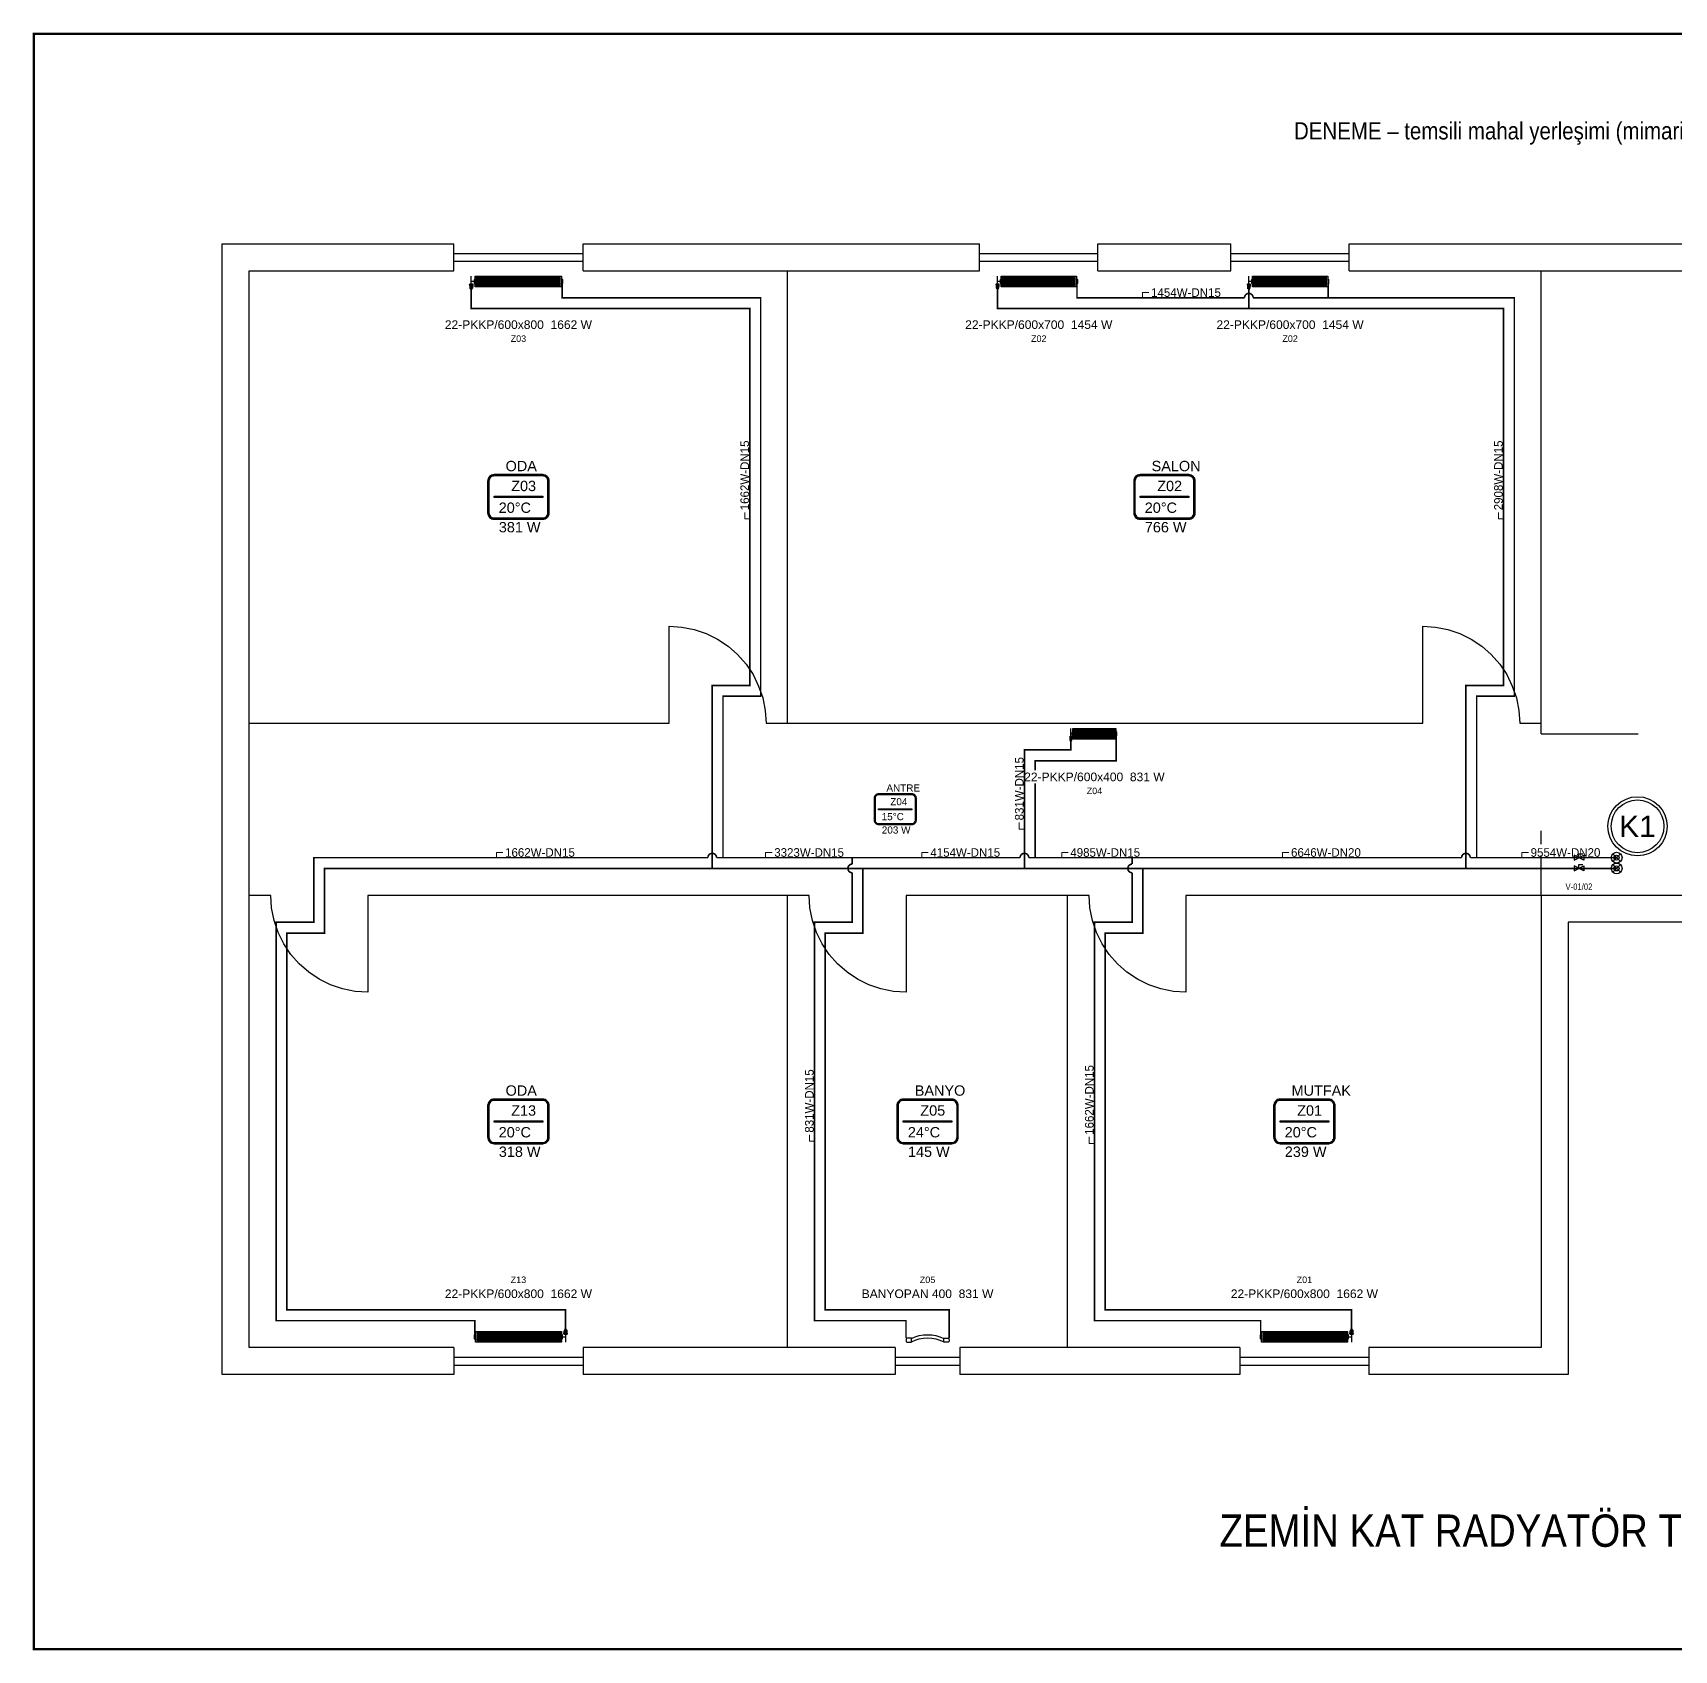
# Model space of a CAD drawing. Header units: centimetres. Extents: x -61 to 10101, y -10257 to 1521.
# Drawn here: x 99 to 1623, y 19 to 1521 of the extents above; entities that cross this region are included whole.
import ezdxf
from ezdxf.enums import TextEntityAlignment as Align

# ---------------------------------------------------------------- set-up
doc = ezdxf.new("R2010")
doc.units = ezdxf.units.CM
doc.linetypes.add('DASHED', pattern=[1.524, 1.27, -0.254])
for name, color, linetype in [('MTY-ISIKAYBIMAHAL', 2, 'Continuous'), ('MTY-KOLLETÖR', 7, 'Continuous'), ('MTY-RADYATÖR', 2, 'Continuous'), ('MTY-TEFRIS-CIKTI', 250, 'Continuous'), ('MTY-VANA', 1, 'Continuous'), ('ROTAS-BASLIK', 7, 'Continuous'), ('ROTAS-CIHAZ', 135, 'Continuous'), ('ROTAS-DENEME', 1, 'Continuous'), ('ROTAS-ISITMA-CAP', 41, 'Continuous'), ('ROTAS-ISITMA-DONUS', 30, 'DASHED'), ('ROTAS-ISITMA-GIDIS', 10, 'Continuous'), ('ROTAS-MAHAL', 2, 'Continuous'), ('ROTAS-MASKE', 7, 'Continuous'), ('ROTAS-MIMARI-PENCERE', 4, 'Continuous'), ('ROTAS-MIMARI-TEMSILI', 8, 'Continuous'), ('ROTAS-PAFTA', 7, 'Continuous'), ('ROTAS-RADYATOR', 2, 'Continuous'), ('ROTAS-VANA', 1, 'Continuous'), ('STM-ISITMA-CAP', 41, 'Continuous')]:
    doc.layers.add(name, color=color, linetype=linetype)
doc.layers.add('MTY-ISITMA-CAP', color=41, linetype='Continuous', lineweight=0)
doc.styles.add('MTYCAP', font='wturkce.SHX', dxfattribs={"width": 0.65, "height": 20})
doc.styles.add('MTYCAPLT', font='arial.ttf', dxfattribs={"width": 0.65, "height": 1})
doc.styles.add('ROTAS', font='arial.ttf')

# ---------------------------------------------------------------- blocks, each defined once
blk = doc.blocks.new('MTY-RADYATOR Panel')
at = {"layer": 'MTY-RADYATÖR', "color": 15}
for p, q in [((-1.9, 8.2), (-1.4, 11.2)), ((-1.9, 8.2), (1.9, 8.2)), ((1.9, 8), (-1.9, 8)), ((-1.4, 11.2), (1.4, 11.2)), ((-1.3, 11.2), (-1.3, 8.2)), ((-1.1, 11.7), (1.1, 11.7)), ((-1.1, 7.2), (1.1, 7.2)), ((-0.7, 11.2), (-0.7, 8.2)), ((-0.6, 11.9), (0.6, 11.9)), ((0, 11.2), (0, 8.2)), ((0.6, 11.2), (0.6, 8.2)), ((1.3, 11.2), (1.3, 8.2)), ((1.9, 8.2), (1.4, 11.2)), ((3.4, 6.9), (3.8, 6.9)), ((3.4, 3.1), (3.4, 6.9)), ((3.4, 6.3), (3.8, 6.3)), ((3.4, 3.7), (3.8, 3.7)), ((3.4, 3.1), (3.8, 3.1)), ((3.8, 2.8), (3.8, 7.2)), ((3.8, 7.2), (4, 7.2)), ((3.8, 2.8), (4, 2.8)), ((4, 7.2), (4.4, 7.3)), ((4, 2.8), (4, 7.2)), ((4, 2.8), (4.4, 2.7)), ((105.3, 7.2), (104.9, 7.3)), ((105.3, 2.8), (104.9, 2.7)), ((105.3, 2.8), (105.3, 7.2)), ((105.5, 7.2), (105.3, 7.2)), ((105.5, 2.8), (105.3, 2.8)), ((105.5, 2.8), (105.5, 7.2)), ((105.9, 6.9), (105.5, 6.9)), ((105.9, 6.3), (105.5, 6.3)), ((105.9, 3.7), (105.5, 3.7)), ((105.9, 3.1), (105.5, 3.1)), ((105.9, 3.1), (105.9, 6.9))]:
    blk.add_line(p, q, dxfattribs=at)
at = {"layer": 'MTY-RADYATÖR', "color": 15, "ltscale": 0.3}
for p, q in [((0, 7.2), (0, 0)), ((3.8, 5), (0, 5))]:
    blk.add_line(p, q, dxfattribs=at)
at = {"layer": 'MTY-RADYATÖR'}
for p, q in [((5.7, 9), (5.7, 1)), ((6.7, 1), (6.7, 9)), ((7.2, 9), (7.2, 1)), ((8.2, 1), (8.2, 9)), ((8.7, 9), (8.7, 1)), ((9.7, 1), (9.7, 9)), ((10.2, 9), (10.2, 1)), ((11.2, 1), (11.2, 9)), ((11.7, 9), (11.7, 1)), ((12.7, 1), (12.7, 9)), ((13.2, 9), (13.2, 1)), ((14.2, 1), (14.2, 9)), ((14.7, 9), (14.7, 1)), ((15.7, 1), (15.7, 9)), ((16.2, 9), (16.2, 1)), ((17.2, 1), (17.2, 9)), ((17.7, 9), (17.7, 1)), ((18.7, 1), (18.7, 9)), ((19.2, 9), (19.2, 1)), ((20.2, 1), (20.2, 9)), ((20.7, 9), (20.7, 1)), ((21.7, 1), (21.7, 9)), ((22.2, 9), (22.2, 1)), ((23.2, 1), (23.2, 9)), ((23.7, 9), (23.7, 1)), ((24.7, 1), (24.7, 9)), ((25.2, 9), (25.2, 1)), ((26.2, 1), (26.2, 9)), ((26.7, 9), (26.7, 1)), ((27.7, 1), (27.7, 9)), ((28.2, 9), (28.2, 1)), ((29.2, 1), (29.2, 9)), ((29.7, 9), (29.7, 1)), ((30.7, 1), (30.7, 9)), ((31.2, 9), (31.2, 1)), ((32.2, 1), (32.2, 9)), ((32.7, 9), (32.7, 1)), ((33.7, 1), (33.7, 9)), ((34.2, 9), (34.2, 1)), ((35.2, 1), (35.2, 9)), ((35.7, 9), (35.7, 1)), ((36.7, 1), (36.7, 9)), ((37.2, 9), (37.2, 1)), ((38.2, 1), (38.2, 9)), ((38.7, 9), (38.7, 1)), ((39.7, 1), (39.7, 9)), ((40.2, 9), (40.2, 1)), ((41.2, 1), (41.2, 9)), ((41.7, 9), (41.7, 1)), ((42.7, 1), (42.7, 9)), ((43.2, 9), (43.2, 1)), ((44.2, 1), (44.2, 9)), ((44.7, 9), (44.7, 1)), ((45.7, 1), (45.7, 9)), ((46.2, 9), (46.2, 1)), ((47.2, 1), (47.2, 9)), ((47.7, 9), (47.7, 1)), ((48.7, 1), (48.7, 9)), ((49.2, 9), (49.2, 1)), ((50.2, 1), (50.2, 9)), ((50.7, 9), (50.7, 1)), ((51.7, 1), (51.7, 9)), ((52.2, 9), (52.2, 1)), ((53.2, 1), (53.2, 9)), ((53.7, 9), (53.7, 1)), ((54.7, 1), (54.7, 9)), ((55.2, 9), (55.2, 1)), ((56.2, 1), (56.2, 9)), ((56.7, 9), (56.7, 1)), ((57.7, 1), (57.7, 9)), ((58.2, 9), (58.2, 1)), ((59.2, 1), (59.2, 9)), ((59.7, 9), (59.7, 1)), ((60.7, 1), (60.7, 9)), ((61.2, 9), (61.2, 1)), ((62.2, 1), (62.2, 9)), ((62.7, 9), (62.7, 1)), ((63.7, 1), (63.7, 9)), ((64.2, 9), (64.2, 1)), ((65.2, 1), (65.2, 9)), ((65.7, 9), (65.7, 1)), ((66.7, 1), (66.7, 9)), ((67.2, 9), (67.2, 1)), ((68.2, 1), (68.2, 9)), ((68.7, 9), (68.7, 1)), ((69.7, 1), (69.7, 9)), ((70.2, 9), (70.2, 1)), ((71.2, 1), (71.2, 9)), ((71.7, 9), (71.7, 1)), ((72.7, 1), (72.7, 9)), ((73.2, 9), (73.2, 1)), ((74.2, 1), (74.2, 9)), ((74.7, 9), (74.7, 1)), ((75.7, 1), (75.7, 9)), ((76.2, 9), (76.2, 1)), ((77.2, 1), (77.2, 9)), ((77.7, 9), (77.7, 1)), ((78.7, 1), (78.7, 9)), ((79.2, 9), (79.2, 1)), ((80.2, 1), (80.2, 9)), ((80.7, 9), (80.7, 1)), ((81.7, 1), (81.7, 9)), ((82.2, 9), (82.2, 1)), ((83.2, 1), (83.2, 9)), ((83.7, 9), (83.7, 1)), ((84.7, 1), (84.7, 9)), ((85.2, 9), (85.2, 1)), ((86.2, 1), (86.2, 9)), ((86.7, 9), (86.7, 1)), ((87.7, 1), (87.7, 9)), ((88.2, 9), (88.2, 1)), ((89.2, 1), (89.2, 9)), ((89.7, 9), (89.7, 1)), ((90.7, 1), (90.7, 9)), ((91.2, 9), (91.2, 1)), ((92.2, 1), (92.2, 9)), ((92.7, 9), (92.7, 1)), ((93.7, 1), (93.7, 9)), ((94.2, 9), (94.2, 1)), ((95.2, 1), (95.2, 9)), ((95.7, 9), (95.7, 1)), ((96.7, 1), (96.7, 9)), ((97.2, 9), (97.2, 1)), ((98.2, 1), (98.2, 9)), ((98.7, 9), (98.7, 1)), ((99.7, 1), (99.7, 9)), ((100.2, 9), (100.2, 1)), ((101.2, 1), (101.2, 9)), ((101.7, 9), (101.7, 1)), ((102.7, 1), (102.7, 9))]:
    blk.add_line(p, q, dxfattribs=at)
at = {"layer": 'MTY-RADYATÖR', "color": 15}
blk.add_lwpolyline([(4.7, 0), (104.7, 0), (104.7, 10), (4.7, 10)], close=True, dxfattribs=at)
for centre, start, end in [((4.4, 7.5), 274, 350), ((4.4, 2.5), 10, 86), ((104.9, 7.5), 190, 266), ((104.9, 2.5), 94, 170)]:
    blk.add_arc(centre, 0.245, start, end, dxfattribs=at)
at = {"layer": 'MTY-RADYATÖR'}
for centre, start, end in [((6.2, 9), 0, 180), ((6.2, 1), 180, 0), ((7.7, 9), 0, 180), ((7.7, 1), 180, 0), ((9.2, 9), 0, 180), ((9.2, 1), 180, 0), ((10.7, 9), 0, 180), ((10.7, 1), 180, 0), ((12.2, 9), 0, 180), ((12.2, 1), 180, 0), ((13.7, 9), 0, 180), ((13.7, 1), 180, 0), ((15.2, 9), 0, 180), ((15.2, 1), 180, 0), ((16.7, 9), 0, 180), ((16.7, 1), 180, 0), ((18.2, 9), 0, 180), ((18.2, 1), 180, 0), ((19.7, 9), 0, 180), ((19.7, 1), 180, 0), ((21.2, 9), 0, 180), ((21.2, 1), 180, 0), ((22.7, 9), 0, 180), ((22.7, 1), 180, 0), ((24.2, 9), 0, 180), ((24.2, 1), 180, 0), ((25.7, 9), 0, 180), ((25.7, 1), 180, 0), ((27.2, 9), 0, 180), ((27.2, 1), 180, 0), ((28.7, 9), 0, 180), ((28.7, 1), 180, 0), ((30.2, 9), 0, 180), ((30.2, 1), 180, 0), ((31.7, 9), 0, 180), ((31.7, 1), 180, 0), ((33.2, 9), 0, 180), ((33.2, 1), 180, 0), ((34.7, 9), 0, 180), ((34.7, 1), 180, 0), ((36.2, 9), 0, 180), ((36.2, 1), 180, 0), ((37.7, 9), 0, 180), ((37.7, 1), 180, 0), ((39.2, 9), 0, 180), ((39.2, 1), 180, 0), ((40.7, 9), 0, 180), ((40.7, 1), 180, 0), ((42.2, 9), 0, 180), ((42.2, 1), 180, 0), ((43.7, 9), 0, 180), ((43.7, 1), 180, 0), ((45.2, 9), 0, 180), ((45.2, 1), 180, 0), ((46.7, 9), 0, 180), ((46.7, 1), 180, 0), ((48.2, 9), 0, 180), ((48.2, 1), 180, 0), ((49.7, 9), 0, 180), ((49.7, 1), 180, 0), ((51.2, 9), 0, 180), ((51.2, 1), 180, 0), ((52.7, 9), 0, 180), ((52.7, 1), 180, 0), ((54.2, 9), 0, 180), ((54.2, 1), 180, 0), ((55.7, 9), 0, 180), ((55.7, 1), 180, 0), ((57.2, 9), 0, 180), ((57.2, 1), 180, 0), ((58.7, 9), 0, 180), ((58.7, 1), 180, 0), ((60.2, 9), 0, 180), ((60.2, 1), 180, 0), ((61.7, 9), 0, 180), ((61.7, 1), 180, 0), ((63.2, 9), 0, 180), ((63.2, 1), 180, 0), ((64.7, 9), 0, 180), ((64.7, 1), 180, 0), ((66.2, 9), 0, 180), ((66.2, 1), 180, 0), ((67.7, 9), 0, 180), ((67.7, 1), 180, 0), ((69.2, 9), 0, 180), ((69.2, 1), 180, 0), ((70.7, 9), 0, 180), ((70.7, 1), 180, 0), ((72.2, 9), 0, 180), ((72.2, 1), 180, 0), ((73.7, 9), 0, 180), ((73.7, 1), 180, 0), ((75.2, 9), 0, 180), ((75.2, 1), 180, 0), ((76.7, 9), 0, 180), ((76.7, 1), 180, 0), ((78.2, 9), 0, 180), ((78.2, 1), 180, 0), ((79.7, 9), 0, 180), ((79.7, 1), 180, 0), ((81.2, 9), 0, 180), ((81.2, 1), 180, 0), ((82.7, 9), 0, 180), ((82.7, 1), 180, 0), ((84.2, 9), 0, 180), ((84.2, 1), 180, 0), ((85.7, 9), 0, 180), ((85.7, 1), 180, 0), ((87.2, 9), 0, 180), ((87.2, 1), 180, 0), ((88.7, 9), 0, 180), ((88.7, 1), 180, 0), ((90.2, 9), 0, 180), ((90.2, 1), 180, 0), ((91.7, 9), 0, 180), ((91.7, 1), 180, 0), ((93.2, 9), 0, 180), ((93.2, 1), 180, 0), ((94.7, 9), 0, 180), ((94.7, 1), 180, 0), ((96.2, 9), 0, 180), ((96.2, 1), 180, 0), ((97.7, 9), 0, 180), ((97.7, 1), 180, 0), ((99.2, 9), 0, 180), ((99.2, 1), 180, 0), ((100.7, 9), 0, 180), ((100.7, 1), 180, 0), ((102.2, 9), 0, 180), ((102.2, 1), 180, 0)]:
    blk.add_arc(centre, 0.5, start, end, dxfattribs=at)
at = {"layer": 'MTY-RADYATÖR', "color": 15}
for centre, major_axis, start_param, end_param in [((-1.1, 8), (0.584, 0.584), 2.161559, 3.926991), ((-0.6, 11), (0.584, 0.584), 0.785398, 2.161559), ((0.6, 11), (-0.584, 0.584), 4.121626, 5.497787), ((1.1, 8), (0.584, 0.584), 3.926991, 5.692422)]:
    blk.add_ellipse(centre, major_axis=major_axis, ratio=1, start_param=start_param, end_param=end_param, dxfattribs=at)
at = {"layer": 'MTY-RADYATÖR', "style": 'MTYCAPLT', "width": 0.65}
blk.add_attdef('RAD', text='', height=10, dxfattribs=at).set_placement((54.7, 22.5), align=Align.MIDDLE_CENTER)
at = {"layer": 'MTY-TEFRIS-CIKTI', "style": 'MTYCAPLT', "width": 0.65}
blk.add_attdef('NO', text='', height=6, dxfattribs=at).set_placement((54.7, 35), align=Align.MIDDLE_CENTER)
blk = doc.blocks.new('MTY-RADYATOR Banyopan')
at = {"layer": 'MTY-RADYATÖR', "color": 15}
for points in [[(-3, 0), (0, 0), (0, 3), (-3, 3, 0.414214), (-4, 2), (-4, 1, 0.414214)], [(27, 0), (24, 0), (24, 3), (27, 3, -0.414214), (28, 2), (28, 1, -0.414214)]]:
    blk.add_lwpolyline(points, format="xyb", close=True, dxfattribs=at)
at = {"layer": 'MTY-RADYATÖR'}
for centre, radius, start, end in [((12, -20.6), 26.2, 62.7637, 117.2363), ((12, -22.1), 25.4, 61.8807, 118.1193)]:
    blk.add_arc(centre, radius, start, end, dxfattribs=at)
at = {"layer": 'MTY-RADYATÖR', "style": 'MTYCAPLT', "width": 0.65}
blk.add_attdef('RAD', text='', height=10, dxfattribs=at).set_placement((12, 18), align=Align.MIDDLE_CENTER)
at = {"layer": 'MTY-TEFRIS-CIKTI', "style": 'MTYCAPLT', "width": 0.65}
blk.add_attdef('NO', text='', height=6, dxfattribs=at).set_placement((12, 30), align=Align.MIDDLE_CENTER)
blk = doc.blocks.new('MTY-BORU KOLON')
for p, q in [((-3.5, 1.5), (3.5, 8.5)), ((3.5, 1.5), (-3.5, 8.5)), ((6.5, 1.5), (13.5, 8.5)), ((13.5, 1.5), (6.5, 8.5))]:
    blk.add_line(p, q)
at = {"layer": 'MTY-ISITMA-CAP'}
blk.add_line((0, -10), (0, 5), dxfattribs=at)
at = {"layer": 'MTY-KOLLETÖR', "color": 1}
for centre, radius in [((-29.1, 24.4), 27.5), ((0, 5), 5), ((10, 5), 5)]:
    blk.add_circle(centre, radius, dxfattribs=at)
at = {"layer": 'MTY-KOLLETÖR', "color": 7}
blk.add_circle((-29.1, 24.4), 24.5, dxfattribs=at)
at = {"layer": 'MTY-KOLLETÖR', "color": 2}
for centre in [(0, 5), (10, 5)]:
    blk.add_circle(centre, 2.33, dxfattribs=at)
at = {"layer": 'MTY-KOLLETÖR', "color": 7, "style": 'MTYCAPLT'}
blk.add_attdef('K', text='', height=25, dxfattribs=at).set_placement((-29.1, 24.4, 0), align=Align.MIDDLE_CENTER)
at = {"layer": 'STM-ISITMA-CAP', "lineweight": -3, "style": 'MTYCAP', "width": 0.65}
blk.add_attdef('SCCP_001', (10, -21.1), '', height=20, rotation=90, dxfattribs=at)
blk = doc.blocks.new('MTY-KURESEL VANA')
at = {"layer": 'MTY-VANA'}
for p, q in [((0, 0), (0, 8)), ((0, 8), (8, 8))]:
    blk.add_line(p, q, dxfattribs=at)
blk.add_lwpolyline([(-10, 5), (-10, -5), (10, 5), (10, -5), (-10, 5)], dxfattribs=at)
at = {"layer": 'MTY-VANA', "style": 'MTYCAPLT', "width": 0.65}
blk.add_attdef('CAP', text='', height=10, dxfattribs=at).set_placement((-1.1, 0), align=Align.CENTER)
blk = doc.blocks.new('MTY-RADYATOR CAP')
at = {"layer": 'MTY-ISITMA-CAP'}
for q in [(0.75, 0.6), (0, 0)]:
    blk.add_line((0, 0.6), q, dxfattribs=at)
at = {"layer": 'STM-ISITMA-CAP', "lineweight": -3, "style": 'MTYCAP', "width": 0.65}
blk.add_attdef('SCCP_001', (1, 0.1), '', height=1, dxfattribs=at)
blk = doc.blocks.new('MTY-RADYATOR MAHAL')
at = {"layer": 'MTY-ISIKAYBIMAHAL', "color": 2}
for points in [[(-35.7, 18.4), (-35.7, -18.4, 0.414214), (-28.2, -25.9), (28.2, -25.9, 0.414214), (35.7, -18.4), (35.7, 18.4, 0.414214), (28.2, 25.9), (-28.2, 25.9, 0.414214)], [(-34.2, 18.4), (-34.2, -18.4, 0.414214), (-28.2, -24.4), (28.2, -24.4, 0.414214), (34.2, -18.4), (34.2, 18.4, 0.414214), (28.2, 24.4), (-28.2, 24.4, 0.414214)]]:
    blk.add_lwpolyline(points, format="xyb", close=True, dxfattribs=at)
at = {"layer": 'MTY-ISIKAYBIMAHAL', "color": 4}
for points in [[(-35.2, 18.4), (-35.2, -18.4, 0.414214), (-28.2, -25.4), (28.2, -25.4, 0.414214), (35.2, -18.4), (35.2, 18.4, 0.414214), (28.2, 25.4), (-28.2, 25.4, 0.414214)], [(-34.7, 18.4), (-34.7, -18.4, 0.414214), (-28.2, -24.9), (28.2, -24.9, 0.414214), (34.7, -18.4), (34.7, 18.4, 0.414214), (28.2, 24.9), (-28.2, 24.9, 0.414214)]]:
    blk.add_lwpolyline(points, format="xyb", close=True, dxfattribs=at)
at = {"layer": 'MTY-ISIKAYBIMAHAL', "color": 2}
blk.add_lwpolyline([(-28.2, 0.8), (28.2, 0.8), (28.2, -0.8), (-28.2, -0.8)], close=True, dxfattribs=at)
at = {"layer": 'MTY-ISIKAYBIMAHAL', "color": 1, "style": 'MTYCAPLT', "width": 0.65}
for tag, p in [('MAHAL_001', (-14.9, 29.8)), ('NO_001', (-8.3, 6.7))]:
    blk.add_attdef(tag, p, '', height=12, rotation=360, dxfattribs=at)
at = {"layer": 'MTY-ISIKAYBIMAHAL', "color": 4, "style": 'MTYCAPLT', "width": 0.65}
for tag, p in [('DERECE_001', (-22.8, -18.5)), ('ISIKAYBI_001', (-22.7, -41.1))]:
    blk.add_attdef(tag, p, '', height=12, rotation=360, dxfattribs=at)
blk.add_attdef('ALAN', text='', height=12, rotation=360, dxfattribs=at).set_placement((0, -50), align=Align.MIDDLE_CENTER)

msp = doc.modelspace()

# ---------------------------------------------------------------- linework, layer by layer
at = {"layer": 'ROTAS-ISITMA-DONUS', "ltscale": 0.4, "const_width": 1.5}
for points in [[(740, 755), (740, 905), (775, 905), (775, 1275), (590.6, 1275), (590.6, 1287.7)], [(1302.2, 1275), (1302.2, 1287.7)], [(1030, 755), (1030, 845), (1105.3, 845), (1105.3, 867.7)]]:
    msp.add_lwpolyline(points, dxfattribs=at)
for points in [[(1440, 755), (1440, 905), (1475, 905), (1475, 1275), (1232.4, 1275, 1), (1224.4, 1275), (1068.8, 1275), (1068.8, 1287.7)], [(1570, 755), (1434, 755, 1), (1426, 755), (1024, 755, 1), (1016, 755), (734, 755, 1), (726, 755), (360, 755), (360, 695), (325, 695), (325, 325), (509.4, 325), (509.4, 312.3)], [(860, 755), (860, 750), (860, 749, 1), (860, 741), (860, 695), (825, 695), (825, 325), (910, 325), (910, 308.8)], [(1120, 755), (1120, 750), (1120, 749, 1), (1120, 741), (1120, 695), (1085, 695), (1085, 325), (1239.4, 325), (1239.4, 312.3)]]:
    msp.add_lwpolyline(points, format="xyb", dxfattribs=at)
at = {"layer": 'ROTAS-ISITMA-GIDIS', "const_width": 1.5}
for points in [[(730, 745), (730, 750), (730, 915), (765, 915), (765, 1265), (506.2, 1265), (506.2, 1283)], [(1430, 745), (1430, 750), (1430, 915), (1465, 915), (1465, 1265), (995, 1265), (995, 1283)], [(1228.4, 1265), (1228.4, 1283)], [(1020, 745), (1020, 750), (1020, 855), (1063.1, 855), (1063.1, 863)], [(1570, 745), (370, 745), (370, 685), (335, 685), (335, 335), (593.8, 335), (593.8, 317)], [(870, 745), (870, 685), (835, 685), (835, 335), (950, 335), (950, 308.8)], [(1130, 745), (1130, 685), (1095, 685), (1095, 335), (1323.8, 335), (1323.8, 317)]]:
    msp.add_lwpolyline(points, dxfattribs=at)
at = {"layer": 'ROTAS-MIMARI-PENCERE'}
for points in [[(490, 1300), (490, 1325)], [(490, 1316.2), (610, 1316.2)], [(610, 1300), (610, 1325)], [(978.3, 1300), (978.3, 1325)], [(978.3, 1316.2), (1088.3, 1316.2)], [(1088.3, 1300), (1088.3, 1325)], [(1211.7, 1300), (1211.7, 1325)], [(1211.7, 1316.2), (1321.7, 1316.2)], [(1321.7, 1300), (1321.7, 1325)], [(490, 1308.8), (610, 1308.8)], [(978.3, 1308.8), (1088.3, 1308.8)], [(1211.7, 1308.8), (1321.7, 1308.8)], [(490, 300), (490, 275)], [(490, 291.2), (610, 291.2)], [(610, 300), (610, 275)], [(900, 300), (900, 275)], [(900, 291.2), (960, 291.2)], [(960, 300), (960, 275)], [(1220, 300), (1220, 275)], [(1220, 291.2), (1340, 291.2)], [(1340, 300), (1340, 275)], [(490, 283.8), (610, 283.8)], [(900, 283.8), (960, 283.8)], [(1220, 283.8), (1340, 283.8)]]:
    msp.add_lwpolyline(points, dxfattribs=at)
at = {"layer": 'ROTAS-MIMARI-TEMSILI'}
for points in [[(490, 275), (275, 275), (275, 1325), (490, 1325)], [(610, 1325), (978.3, 1325)], [(1088.3, 1325), (1211.7, 1325)], [(1321.7, 1325), (2078.3, 1325)], [(300, 880), (300, 1300)], [(300, 1300), (490, 1300)], [(610, 1300), (800, 1300)], [(800, 1300), (978.3, 1300)], [(800, 880), (800, 1300)], [(1088.3, 1300), (1211.7, 1300)], [(1321.7, 1300), (1500, 1300)], [(1500, 1300), (1900, 1300)], [(1500, 880), (1500, 1300)], [(690, 880), (690, 970)], [(690, 970), (701.7, 969.2), (713.3, 966.9), (724.4, 963.1), (735, 957.9), (744.8, 951.4), (753.6, 943.6), (761.4, 934.8), (767.9, 925), (773.1, 914.4), (776.9, 903.3), (779.2, 891.7), (780, 880)], [(1390, 880), (1390, 970)], [(1390, 970), (1401.7, 969.2), (1413.3, 966.9), (1424.4, 963.1), (1435, 957.9), (1444.8, 951.4), (1453.6, 943.6), (1461.4, 934.8), (1467.9, 925), (1473.1, 914.4), (1476.9, 903.3), (1479.2, 891.7), (1480, 880)], [(300, 720), (300, 880)], [(300, 880), (690, 880)], [(780, 880), (800, 880)], [(800, 880), (1390, 880)], [(1480, 880), (1500, 880)], [(1500, 870), (1500, 880)], [(1500, 870), (1590, 870)], [(1500, 720), (1500, 780)], [(300, 300), (300, 720)], [(320, 720), (300, 720)], [(410, 630), (398.3, 630.8), (386.7, 633.1), (375.6, 636.9), (365, 642.1), (355.2, 648.6), (346.4, 656.4), (338.6, 665.2), (332.1, 675), (326.9, 685.6), (323.1, 696.7), (320.8, 708.3), (320, 720)], [(800, 720), (410, 720)], [(410, 720), (410, 630)], [(800, 300), (800, 720)], [(820, 720), (800, 720)], [(910, 630), (898.3, 630.8), (886.7, 633.1), (875.6, 636.9), (865, 642.1), (855.2, 648.6), (846.4, 656.4), (838.6, 665.2), (832.1, 675), (826.9, 685.6), (823.1, 696.7), (820.8, 708.3), (820, 720)], [(1060, 720), (910, 720)], [(910, 720), (910, 630)], [(1060, 300), (1060, 720)], [(1080, 720), (1060, 720)], [(1170, 630), (1158.3, 630.8), (1146.7, 633.1), (1135.6, 636.9), (1125, 642.1), (1115.2, 648.6), (1106.4, 656.4), (1098.6, 665.2), (1092.1, 675), (1086.9, 685.6), (1083.1, 696.7), (1080.8, 708.3), (1080, 720)], [(1500, 720), (1170, 720)], [(1170, 720), (1170, 630)], [(1640, 720), (1500, 720)], [(1500, 720), (1500, 300)], [(2060, 275), (1875, 275), (1875, 695), (1525, 695), (1525, 275)], [(490, 300), (300, 300)], [(800, 300), (610, 300)], [(900, 300), (800, 300)], [(1060, 300), (960, 300)], [(1220, 300), (1060, 300)], [(1500, 300), (1340, 300)], [(900, 275), (610, 275)], [(1220, 275), (960, 275)], [(1525, 275), (1340, 275)]]:
    msp.add_lwpolyline(points, dxfattribs=at)

# ---------------------------------------------------------------- block references
at = {"layer": 'ROTAS-CIHAZ'}
ref = msp.add_blockref('MTY-BORU KOLON', (1565, 755), dxfattribs=dict(at, rotation=-90))
ref.add_attrib('K', 'K1', dxfattribs={"layer": 'MTY-KOLLETÖR', "color": 7, "height": 20, "style": 'MTYCAPLT'}).set_placement((1589.4, 784.1, 0), align=Align.MIDDLE_CENTER)
at = {"layer": 'ROTAS-VANA', "xscale": 0.45, "yscale": 0.45}
for p in [(1535, 755), (1535, 745)]:
    msp.add_blockref('MTY-KURESEL VANA', p, dxfattribs=at)

# ---------------------------------------------------------------- wipeouts: each hides what was drawn before it
for points in [[(1267.7, 1418), (2124.3, 1418), (2124.3, 1442), (1267.7, 1442)], [(1264.2, 107.5), (2120.8, 107.5), (2120.8, 152.5), (1264.2, 152.5)]]:
    msp.add_wipeout(points).dxf.layer = 'ROTAS-MASKE'

# ---------------------------------------------------------------- next in the draw order: texts
at = {"layer": 'ROTAS-BASLIK', "style": 'ROTAS', "width": 0.85}
msp.add_text('ZEMİN KAT RADYATÖR TESİSATI PLANI.........ÖLÇEK: 1 / 50', height=30, dxfattribs=at).set_placement((1700, 130), align=Align.MIDDLE_CENTER)
at = {"layer": 'ROTAS-DENEME', "style": 'ROTAS', "width": 0.85}
msp.add_text('DENEME – temsili mahal yerleşimi (mimari proje yok; mahaller daire tipik planı olarak temsil edilmiştir)', height=16, dxfattribs=at).set_placement((1700, 1430), align=Align.MIDDLE_CENTER)

# ---------------------------------------------------------------- next in the draw order: wipeouts: each hides what was drawn before it
for points in [[(1126.6, 1277), (1173.4, 1277), (1173.4, 1287.4), (1126.6, 1287.4)], [(490.8, 1244), (605.2, 1244), (605.2, 1256), (490.8, 1256)], [(974.1, 1244), (1088.5, 1244), (1088.5, 1256), (974.1, 1256)], [(1207.5, 1244), (1321.9, 1244), (1321.9, 1256), (1207.5, 1256)], [(578.8, 1042.8), (578.8, 1123.6), (521.2, 1123.6), (521.2, 1042.8)], [(763, 1066.6), (763, 1113.4), (752.6, 1113.4), (752.6, 1066.6)], [(1178.8, 1042.8), (1178.8, 1123.6), (1121.2, 1123.6), (1121.2, 1042.8)], [(1463, 1066.6), (1463, 1113.4), (1452.6, 1113.4), (1452.6, 1066.6)], [(1028.2, 824), (1137.8, 824), (1137.8, 836), (1028.2, 836)], [(526.6, 757), (573.4, 757), (573.4, 767.4), (526.6, 767.4)], [(776.6, 757), (823.4, 757), (823.4, 767.4), (776.6, 767.4)], [(921.6, 757), (968.4, 757), (968.4, 767.4), (921.6, 767.4)], [(1051.6, 757), (1098.4, 757), (1098.4, 767.4), (1051.6, 767.4)], [(1256.6, 757), (1303.4, 757), (1303.4, 767.4), (1256.6, 767.4)], [(1479.1, 757), (1525.9, 757), (1525.9, 767.4), (1479.1, 767.4)], [(1521.3, 723.5), (1545.7, 723.5), (1545.7, 732.5), (1521.3, 732.5)], [(578.8, 462.8), (578.8, 543.6), (521.2, 543.6), (521.2, 462.8)], [(958.8, 462.8), (958.8, 543.6), (901.2, 543.6), (901.2, 462.8)], [(1308.8, 462.8), (1308.8, 543.6), (1251.2, 543.6), (1251.2, 462.8)], [(823, 488.6), (823, 531.4), (812.6, 531.4), (812.6, 488.6)], [(1083, 486.6), (1083, 533.4), (1072.6, 533.4), (1072.6, 486.6)], [(490.8, 344), (605.2, 344), (605.2, 356), (490.8, 356)], [(880.4, 344), (975.6, 344), (975.6, 356), (880.4, 356)], [(1220.8, 344), (1335.2, 344), (1335.2, 356), (1220.8, 356)]]:
    msp.add_wipeout(points).dxf.layer = 'ROTAS-MASKE'

# ---------------------------------------------------------------- next in the draw order: block references
at = {"layer": 'ROTAS-ISITMA-CAP'}
ref = msp.add_blockref('MTY-RADYATOR CAP', (1129.6, 1275), dxfattribs=dict(at, xscale=8, yscale=8))
ref.add_attrib('SCCP_001', '1454W-DN15', (1137.6, 1275.8), dxfattribs={"layer": 'STM-ISITMA-CAP', "height": 8, "style": 'MTYCAP'})
ref = msp.add_blockref('MTY-RADYATOR CAP', (765, 1069.6), dxfattribs=dict(at, xscale=8, yscale=8, rotation=90))
ref.add_attrib('SCCP_001', '1662W-DN15', (764.2, 1077.6), dxfattribs={"layer": 'STM-ISITMA-CAP', "height": 8, "rotation": 90, "style": 'MTYCAP'})
ref = msp.add_blockref('MTY-RADYATOR CAP', (1465, 1069.6), dxfattribs=dict(at, xscale=8, yscale=8, rotation=90))
ref.add_attrib('SCCP_001', '2908W-DN15', (1464.2, 1077.6), dxfattribs={"layer": 'STM-ISITMA-CAP', "height": 8, "rotation": 90, "style": 'MTYCAP'})
ref = msp.add_blockref('MTY-RADYATOR CAP', (529.6, 755), dxfattribs=dict(at, xscale=8, yscale=8))
ref.add_attrib('SCCP_001', '1662W-DN15', (537.6, 755.8), dxfattribs={"layer": 'STM-ISITMA-CAP', "height": 8, "style": 'MTYCAP'})
ref = msp.add_blockref('MTY-RADYATOR CAP', (779.6, 755), dxfattribs=dict(at, xscale=8, yscale=8))
ref.add_attrib('SCCP_001', '3323W-DN15', (787.6, 755.8), dxfattribs={"layer": 'STM-ISITMA-CAP', "height": 8, "style": 'MTYCAP'})
ref = msp.add_blockref('MTY-RADYATOR CAP', (924.6, 755), dxfattribs=dict(at, xscale=8, yscale=8))
ref.add_attrib('SCCP_001', '4154W-DN15', (932.6, 755.8), dxfattribs={"layer": 'STM-ISITMA-CAP', "height": 8, "style": 'MTYCAP'})
ref = msp.add_blockref('MTY-RADYATOR CAP', (1054.6, 755), dxfattribs=dict(at, xscale=8, yscale=8))
ref.add_attrib('SCCP_001', '4985W-DN15', (1062.6, 755.8), dxfattribs={"layer": 'STM-ISITMA-CAP', "height": 8, "style": 'MTYCAP'})
ref = msp.add_blockref('MTY-RADYATOR CAP', (1259.6, 755), dxfattribs=dict(at, xscale=8, yscale=8))
ref.add_attrib('SCCP_001', '6646W-DN20', (1267.6, 755.8), dxfattribs={"layer": 'STM-ISITMA-CAP', "height": 8, "style": 'MTYCAP'})
ref = msp.add_blockref('MTY-RADYATOR CAP', (1482.1, 755), dxfattribs=dict(at, xscale=8, yscale=8))
ref.add_attrib('SCCP_001', '9554W-DN20', (1490.1, 755.8), dxfattribs={"layer": 'STM-ISITMA-CAP', "height": 8, "style": 'MTYCAP'})
ref = msp.add_blockref('MTY-RADYATOR CAP', (825, 491.6), dxfattribs=dict(at, xscale=8, yscale=8, rotation=90))
ref.add_attrib('SCCP_001', '831W-DN15', (824.2, 499.6), dxfattribs={"layer": 'STM-ISITMA-CAP', "height": 8, "rotation": 90, "style": 'MTYCAP'})
ref = msp.add_blockref('MTY-RADYATOR CAP', (1085, 489.6), dxfattribs=dict(at, xscale=8, yscale=8, rotation=90))
ref.add_attrib('SCCP_001', '1662W-DN15', (1084.2, 497.6), dxfattribs={"layer": 'STM-ISITMA-CAP', "height": 8, "rotation": 90, "style": 'MTYCAP'})
at = {"layer": 'ROTAS-MAHAL'}
ref = msp.add_blockref('MTY-RADYATOR MAHAL', (550, 1090), dxfattribs=dict(at, xscale=0.8, yscale=0.8))
ref.add_attrib('DERECE_001', '20°C', (531.7, 1075.2), dxfattribs={"layer": 'MTY-ISIKAYBIMAHAL', "color": 4, "height": 9.6, "rotation": 360, "style": 'MTYCAPLT'})
ref.add_attrib('MAHAL_001', 'ODA', (538.1, 1113.9), dxfattribs={"layer": 'MTY-ISIKAYBIMAHAL', "color": 1, "height": 9.6, "rotation": 360, "style": 'MTYCAPLT'})
ref.add_attrib('ISIKAYBI_001', '381 W', (531.8, 1057.1), dxfattribs={"layer": 'MTY-ISIKAYBIMAHAL', "color": 4, "height": 9.6, "rotation": 360, "style": 'MTYCAPLT'})
ref.add_attrib('NO_001', 'Z03', (543.3, 1095.4), dxfattribs={"layer": 'MTY-ISIKAYBIMAHAL', "color": 1, "height": 9.6, "rotation": 360, "style": 'MTYCAPLT'})
ref = msp.add_blockref('MTY-RADYATOR MAHAL', (1150, 1090), dxfattribs=dict(at, xscale=0.8, yscale=0.8))
ref.add_attrib('DERECE_001', '20°C', (1131.7, 1075.2), dxfattribs={"layer": 'MTY-ISIKAYBIMAHAL', "color": 4, "height": 9.6, "rotation": 360, "style": 'MTYCAPLT'})
ref.add_attrib('MAHAL_001', 'SALON', (1138.1, 1113.9), dxfattribs={"layer": 'MTY-ISIKAYBIMAHAL', "color": 1, "height": 9.6, "rotation": 360, "style": 'MTYCAPLT'})
ref.add_attrib('ISIKAYBI_001', '766 W', (1131.8, 1057.1), dxfattribs={"layer": 'MTY-ISIKAYBIMAHAL', "color": 4, "height": 9.6, "rotation": 360, "style": 'MTYCAPLT'})
ref.add_attrib('NO_001', 'Z02', (1143.3, 1095.4), dxfattribs={"layer": 'MTY-ISIKAYBIMAHAL', "color": 1, "height": 9.6, "rotation": 360, "style": 'MTYCAPLT'})
ref = msp.add_blockref('MTY-RADYATOR MAHAL', (550, 510), dxfattribs=dict(at, xscale=0.8, yscale=0.8))
ref.add_attrib('DERECE_001', '20°C', (531.7, 495.2), dxfattribs={"layer": 'MTY-ISIKAYBIMAHAL', "color": 4, "height": 9.6, "rotation": 360, "style": 'MTYCAPLT'})
ref.add_attrib('MAHAL_001', 'ODA', (538.1, 533.9), dxfattribs={"layer": 'MTY-ISIKAYBIMAHAL', "color": 1, "height": 9.6, "rotation": 360, "style": 'MTYCAPLT'})
ref.add_attrib('ISIKAYBI_001', '318 W', (531.8, 477.1), dxfattribs={"layer": 'MTY-ISIKAYBIMAHAL', "color": 4, "height": 9.6, "rotation": 360, "style": 'MTYCAPLT'})
ref.add_attrib('NO_001', 'Z13', (543.3, 515.4), dxfattribs={"layer": 'MTY-ISIKAYBIMAHAL', "color": 1, "height": 9.6, "rotation": 360, "style": 'MTYCAPLT'})
ref = msp.add_blockref('MTY-RADYATOR MAHAL', (930, 510), dxfattribs=dict(at, xscale=0.8, yscale=0.8))
ref.add_attrib('DERECE_001', '24°C', (911.7, 495.2), dxfattribs={"layer": 'MTY-ISIKAYBIMAHAL', "color": 4, "height": 9.6, "rotation": 360, "style": 'MTYCAPLT'})
ref.add_attrib('MAHAL_001', 'BANYO', (918.1, 533.9), dxfattribs={"layer": 'MTY-ISIKAYBIMAHAL', "color": 1, "height": 9.6, "rotation": 360, "style": 'MTYCAPLT'})
ref.add_attrib('ISIKAYBI_001', '145 W', (911.8, 477.1), dxfattribs={"layer": 'MTY-ISIKAYBIMAHAL', "color": 4, "height": 9.6, "rotation": 360, "style": 'MTYCAPLT'})
ref.add_attrib('NO_001', 'Z05', (923.3, 515.4), dxfattribs={"layer": 'MTY-ISIKAYBIMAHAL', "color": 1, "height": 9.6, "rotation": 360, "style": 'MTYCAPLT'})
ref = msp.add_blockref('MTY-RADYATOR MAHAL', (1280, 510), dxfattribs=dict(at, xscale=0.8, yscale=0.8))
ref.add_attrib('DERECE_001', '20°C', (1261.7, 495.2), dxfattribs={"layer": 'MTY-ISIKAYBIMAHAL', "color": 4, "height": 9.6, "rotation": 360, "style": 'MTYCAPLT'})
ref.add_attrib('MAHAL_001', 'MUTFAK', (1268.1, 533.9), dxfattribs={"layer": 'MTY-ISIKAYBIMAHAL', "color": 1, "height": 9.6, "rotation": 360, "style": 'MTYCAPLT'})
ref.add_attrib('ISIKAYBI_001', '239 W', (1261.8, 477.1), dxfattribs={"layer": 'MTY-ISIKAYBIMAHAL', "color": 4, "height": 9.6, "rotation": 360, "style": 'MTYCAPLT'})
ref.add_attrib('NO_001', 'Z01', (1273.3, 515.4), dxfattribs={"layer": 'MTY-ISIKAYBIMAHAL', "color": 1, "height": 9.6, "rotation": 360, "style": 'MTYCAPLT'})

# ---------------------------------------------------------------- next in the draw order: texts
at = {"layer": 'ROTAS-VANA', "style": 'ROTAS', "width": 0.85}
msp.add_text('V-01/02', height=6, dxfattribs=at).set_placement((1535, 728), align=Align.MIDDLE_CENTER)

# ---------------------------------------------------------------- next in the draw order: wipeouts: each hides what was drawn before it
for points in [[(541.6, 1232.5), (555.4, 1232.5), (555.4, 1241.5), (541.6, 1241.5)], [(1024.9, 1232.5), (1038.7, 1232.5), (1038.7, 1241.5), (1024.9, 1241.5)], [(1258.3, 1232.5), (1272.1, 1232.5), (1272.1, 1241.5), (1258.3, 1241.5)], [(1076.6, 812.5), (1090.4, 812.5), (1090.4, 821.5), (1076.6, 821.5)], [(541.6, 358.5), (555.4, 358.5), (555.4, 367.5), (541.6, 367.5)], [(921.6, 358.5), (935.4, 358.5), (935.4, 367.5), (921.6, 367.5)], [(1271.6, 358.5), (1285.4, 358.5), (1285.4, 367.5), (1271.6, 367.5)]]:
    msp.add_wipeout(points).dxf.layer = 'ROTAS-MASKE'

# ---------------------------------------------------------------- next in the draw order: block references
at = {"layer": 'ROTAS-RADYATOR'}
ref = msp.add_blockref('MTY-RADYATOR Panel', (506.2, 1295), dxfattribs=dict(at, xscale=-0.8, rotation=180))
ref.add_attrib('RAD', '22-PKKP/600x800  1662 W', dxfattribs={"layer": 'MTY-RADYATÖR', "height": 8, "style": 'MTYCAPLT'}).set_placement((550, 1250), align=Align.MIDDLE_CENTER)
ref.add_attrib('NO', 'Z03', dxfattribs={"layer": 'MTY-TEFRIS-CIKTI', "height": 6, "style": 'MTYCAPLT'}).set_placement((550, 1237), align=Align.MIDDLE_CENTER)
ref = msp.add_blockref('MTY-RADYATOR Panel', (995, 1295), dxfattribs=dict(at, xscale=-0.7, rotation=180))
ref.add_attrib('RAD', '22-PKKP/600x700  1454 W', dxfattribs={"layer": 'MTY-RADYATÖR', "height": 8, "style": 'MTYCAPLT'}).set_placement((1033.3, 1250), align=Align.MIDDLE_CENTER)
ref.add_attrib('NO', 'Z02', dxfattribs={"layer": 'MTY-TEFRIS-CIKTI', "height": 6, "style": 'MTYCAPLT'}).set_placement((1033.3, 1237), align=Align.MIDDLE_CENTER)
ref = msp.add_blockref('MTY-RADYATOR Panel', (1228.4, 1295), dxfattribs=dict(at, xscale=-0.7, rotation=180))
ref.add_attrib('RAD', '22-PKKP/600x700  1454 W', dxfattribs={"layer": 'MTY-RADYATÖR', "height": 8, "style": 'MTYCAPLT'}).set_placement((1266.7, 1250), align=Align.MIDDLE_CENTER)
ref.add_attrib('NO', 'Z02', dxfattribs={"layer": 'MTY-TEFRIS-CIKTI', "height": 6, "style": 'MTYCAPLT'}).set_placement((1266.7, 1237), align=Align.MIDDLE_CENTER)
ref = msp.add_blockref('MTY-RADYATOR Panel', (1063.1, 875), dxfattribs=dict(at, xscale=-0.4, rotation=180))
ref.add_attrib('RAD', '22-PKKP/600x400  831 W', dxfattribs={"layer": 'MTY-RADYATÖR', "height": 8, "style": 'MTYCAPLT'}).set_placement((1085, 830), align=Align.MIDDLE_CENTER)
ref.add_attrib('NO', 'Z04', dxfattribs={"layer": 'MTY-TEFRIS-CIKTI', "height": 6, "style": 'MTYCAPLT'}).set_placement((1085, 817), align=Align.MIDDLE_CENTER)
ref = msp.add_blockref('MTY-RADYATOR Panel', (593.8, 305), dxfattribs=dict(at, xscale=-0.8))
ref.add_attrib('RAD', '22-PKKP/600x800  1662 W', dxfattribs={"layer": 'MTY-RADYATÖR', "height": 8, "style": 'MTYCAPLT'}).set_placement((550, 350), align=Align.MIDDLE_CENTER)
ref.add_attrib('NO', 'Z13', dxfattribs={"layer": 'MTY-TEFRIS-CIKTI', "height": 6, "style": 'MTYCAPLT'}).set_placement((550, 363), align=Align.MIDDLE_CENTER)
ref = msp.add_blockref('MTY-RADYATOR Banyopan', (945, 305), dxfattribs=dict(at, xscale=-1.25, yscale=1.25))
ref.add_attrib('RAD', 'BANYOPAN 400  831 W', dxfattribs={"layer": 'MTY-RADYATÖR', "height": 8, "style": 'MTYCAPLT'}).set_placement((930, 350), align=Align.MIDDLE_CENTER)
ref.add_attrib('NO', 'Z05', dxfattribs={"layer": 'MTY-TEFRIS-CIKTI', "height": 6, "style": 'MTYCAPLT'}).set_placement((930, 363), align=Align.MIDDLE_CENTER)
ref = msp.add_blockref('MTY-RADYATOR Panel', (1323.8, 305), dxfattribs=dict(at, xscale=-0.8))
ref.add_attrib('RAD', '22-PKKP/600x800  1662 W', dxfattribs={"layer": 'MTY-RADYATÖR', "height": 8, "style": 'MTYCAPLT'}).set_placement((1280, 350), align=Align.MIDDLE_CENTER)
ref.add_attrib('NO', 'Z01', dxfattribs={"layer": 'MTY-TEFRIS-CIKTI', "height": 6, "style": 'MTYCAPLT'}).set_placement((1280, 363), align=Align.MIDDLE_CENTER)

# ---------------------------------------------------------------- next in the draw order: wipeouts: each hides what was drawn before it
msp.add_wipeout([(919.8, 767.5), (919.8, 823.1), (880.2, 823.1), (880.2, 767.5)]).dxf.layer = 'ROTAS-MASKE'

# ---------------------------------------------------------------- next in the draw order: block references
at = {"layer": 'ROTAS-MAHAL'}
ref = msp.add_blockref('MTY-RADYATOR MAHAL', (900, 800), dxfattribs=dict(at, xscale=0.55, yscale=0.55))
ref.add_attrib('DERECE_001', '15°C', (887.4, 789.8), dxfattribs={"layer": 'MTY-ISIKAYBIMAHAL', "color": 4, "height": 6.6, "rotation": 360, "style": 'MTYCAPLT'})
ref.add_attrib('MAHAL_001', 'ANTRE', (891.8, 816.4), dxfattribs={"layer": 'MTY-ISIKAYBIMAHAL', "color": 1, "height": 6.6, "rotation": 360, "style": 'MTYCAPLT'})
ref.add_attrib('ISIKAYBI_001', '203 W', (887.5, 777.4), dxfattribs={"layer": 'MTY-ISIKAYBIMAHAL', "color": 4, "height": 6.6, "rotation": 360, "style": 'MTYCAPLT'})
ref.add_attrib('NO_001', 'Z04', (895.4, 803.7), dxfattribs={"layer": 'MTY-ISIKAYBIMAHAL', "color": 1, "height": 6.6, "rotation": 360, "style": 'MTYCAPLT'})

# ---------------------------------------------------------------- next in the draw order: wipeouts: each hides what was drawn before it
msp.add_wipeout([(1018, 778.6), (1018, 821.4), (1007.6, 821.4), (1007.6, 778.6)]).dxf.layer = 'ROTAS-MASKE'

# ---------------------------------------------------------------- next in the draw order: linework, layer by layer
at = {"layer": 'ROTAS-PAFTA', "const_width": 2}
msp.add_lwpolyline([(100, 20), (3300, 20), (3300, 1520), (100, 1520)], close=True, dxfattribs=at)

# ---------------------------------------------------------------- next in the draw order: block references
at = {"layer": 'ROTAS-ISITMA-CAP'}
ref = msp.add_blockref('MTY-RADYATOR CAP', (1020, 781.6), dxfattribs=dict(at, xscale=8, yscale=8, rotation=90))
ref.add_attrib('SCCP_001', '831W-DN15', (1019.2, 789.6), dxfattribs={"layer": 'STM-ISITMA-CAP', "height": 8, "rotation": 90, "style": 'MTYCAP'})

doc.saveas('drawing.dxf')
